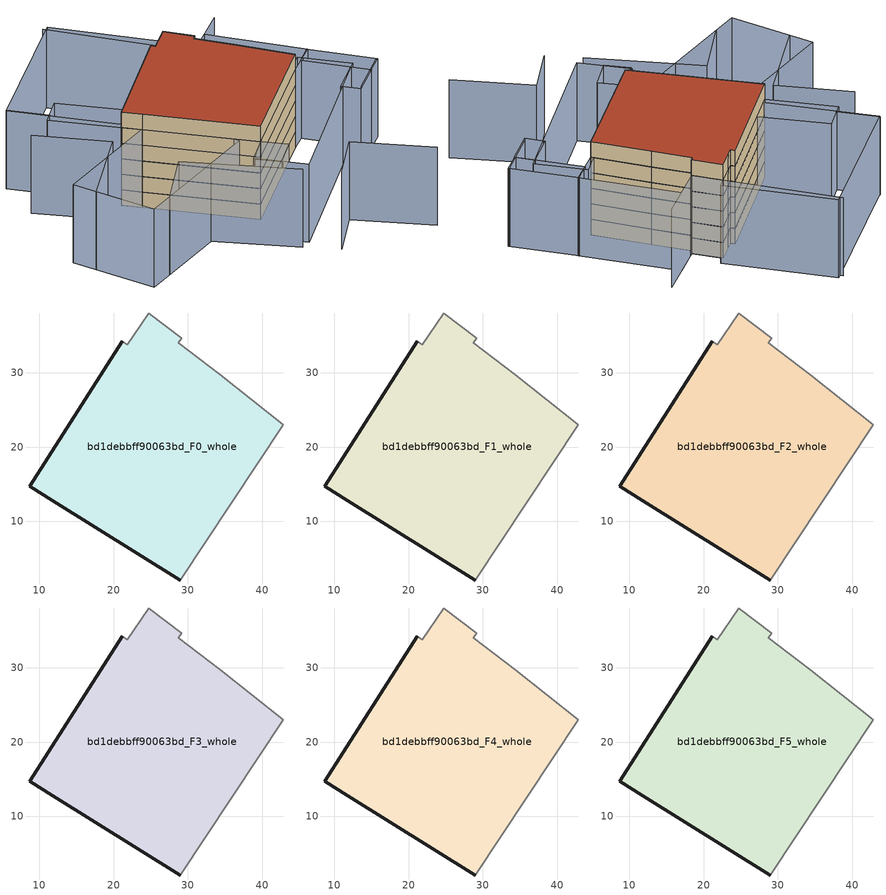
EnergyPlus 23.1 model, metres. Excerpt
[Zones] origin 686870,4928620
bd1debbff90063bd_F0_whole
 floor ground (EU_floor_Construction): 28.96,2.11 42.82,23.01 34.33,29.71 28.7,34 29.18,34.66 24.71,38.03 22.68,35.07 21.83,33.78 21.16,34.24 8.7,14.71 11.82,12.74 z0
 wall outside (EU_wall_Construction): 28.96,2.11 11.82,12.74 8.7,14.71 21.16,34.24 z0:3
 wall adiabatic (EU_wall_Construction): 21.16,34.24 21.83,33.78 22.68,35.07 24.71,38.03 29.18,34.66 28.7,34 34.33,29.71 42.82,23.01 28.96,2.11 z0:3
bd1debbff90063bd_F1_whole
 floor to bd1debbff90063bd_F0_whole (EU_floor_Construction): 28.96,2.11 42.82,23.01 34.33,29.71 28.7,34 29.17,34.66 24.71,38.03 22.67,35.07 21.83,33.78 21.15,34.24 8.7,14.71 11.82,12.74 z3
 wall outside (EU_wall_Construction): 28.96,2.11 11.82,12.74 8.7,14.71 21.16,34.24 z3:6
 wall adiabatic (EU_wall_Construction): 21.16,34.24 21.83,33.78 22.68,35.07 24.71,38.03 29.18,34.66 28.7,34 34.33,29.71 42.82,23.01 28.96,2.11 z3:6
bd1debbff90063bd_F2_whole
 floor to bd1debbff90063bd_F1_whole (EU_floor_Construction): 28.96,2.11 42.82,23.01 34.33,29.71 28.7,34 29.17,34.66 24.71,38.03 22.67,35.07 21.83,33.78 21.15,34.24 8.7,14.71 11.82,12.74 z6
 wall outside (EU_wall_Construction): 28.96,2.11 11.82,12.74 8.7,14.71 21.16,34.24 z6:9
 wall adiabatic (EU_wall_Construction): 21.16,34.24 21.83,33.78 22.68,35.07 24.71,38.03 29.18,34.66 28.7,34 34.33,29.71 42.82,23.01 28.96,2.11 z6:9
bd1debbff90063bd_F3_whole
 floor to bd1debbff90063bd_F2_whole (EU_floor_Construction): 28.96,2.11 42.82,23.01 34.33,29.71 28.7,34 29.17,34.66 24.71,38.03 22.67,35.07 21.83,33.78 21.15,34.24 8.7,14.71 11.82,12.74 z9
 wall outside (EU_wall_Construction): 28.96,2.11 11.82,12.74 8.7,14.71 21.16,34.24 z9:12
 wall adiabatic (EU_wall_Construction): 21.16,34.24 21.83,33.78 22.68,35.07 24.71,38.03 29.18,34.66 28.7,34 34.33,29.71 42.82,23.01 28.96,2.11 z9:12
bd1debbff90063bd_F4_whole
 floor to bd1debbff90063bd_F3_whole (EU_floor_Construction): 28.96,2.11 42.82,23.01 34.33,29.71 28.7,34 29.17,34.66 24.71,38.03 22.67,35.07 21.83,33.78 21.15,34.24 8.7,14.71 11.82,12.74 z12
 wall outside (EU_wall_Construction): 28.96,2.11 11.82,12.74 8.7,14.71 21.16,34.24 z12:15
 wall adiabatic (EU_wall_Construction): 21.16,34.24 21.83,33.78 22.68,35.07 24.71,38.03 29.18,34.66 28.7,34 34.33,29.71 42.82,23.01 28.96,2.11 z12:15
bd1debbff90063bd_F5_whole
 floor to bd1debbff90063bd_F4_whole (EU_floor_Construction): 28.96,2.11 42.82,23.01 34.33,29.71 28.7,34 29.17,34.66 24.71,38.03 22.67,35.07 21.83,33.78 21.15,34.24 8.7,14.71 11.82,12.74 z15
 wall outside (EU_wall_Construction): 28.96,2.11 11.82,12.74 8.7,14.71 21.16,34.24 z15:18
 wall adiabatic (EU_wall_Construction): 21.16,34.24 21.83,33.78 22.68,35.07 24.71,38.03 29.18,34.66 28.7,34 34.33,29.71 42.82,23.01 28.96,2.11 z15:18
 roof outside (EU_roof_Construction): 34.33,29.71 42.82,23.01 28.96,2.11 11.82,12.74 8.7,14.71 21.16,34.24 21.83,33.78 22.68,35.07 24.71,38.03 29.18,34.66 28.7,34 z18
shading: 8.24,-10.09 13.79,0.59 / 13.79,0.59 32.37,-9.06 / -6.35,17.47 5.68,10.64 / 5.68,10.64 -2.76,-4.24 / -7.34,26.94 -1.05,22.78 / 38.23,-11.87 42.84,-2.94 / 42.84,-2.94 56.02,-9.72 / 51.27,14.04 56.82,21.96 / 36.18,44.3 29.08,34.78 / 29.08,34.78 7.91,50.55 / 1.08,26.4 11.92,19.72 / 11.92,19.72 8.78,14.64 / 8.78,14.64 -2.05,21.32 / -2.05,21.32 1.08,26.4 / -7.41,26.74 8.8,50.87 / 8.8,50.87 25.71,39.51 / 25.71,39.51 9.5,15.38 / 9.5,15.38 -7.41,26.74 / 25.67,3.73 4.3,-13.17 / 4.3,-13.17 -5.54,-0.74 / -5.54,-0.74 15.83,16.17 / 15.83,16.17 25.67,3.73 / 28.96,2.12 33.04,-0.26 / 33.04,-0.26 30.06,-5.4 / 30.06,-5.4 25.97,-3.02 / 25.97,-3.02 28.96,2.12 / 52.63,21.87 33.96,-7.76 / 33.96,-7.76 25.93,-2.71 / 25.93,-2.71 44.6,26.93 / 44.6,26.93 52.63,21.87 / 51.87,20.74 54.8,18.69 / 54.8,18.69 50.97,13.22 / 50.97,13.22 48.04,15.27 / 48.04,15.27 51.87,20.74 / 47.03,28.9 57.02,21.82 / 57.02,21.82 54.78,18.67 / 54.78,18.67 44.8,25.75 / 44.8,25.75 47.03,28.9 / 32.71,39.63 47.16,28.8 / 47.16,28.8 42.83,23.01 / 42.83,23.01 28.37,33.84 / 28.37,33.84 32.71,39.63 z0:15
[Building]
EU S2 Campaign: North Axis=0; Terrain=City; Solar Distribution=FullExterior
[Site:Location]
Bologna: Latitude=44.5; Longitude=11.25; Time Zone=1; Elevation=37
[SizingPeriod:WeatherFileDays]
AnnualSizingPeriod: Begin Month=1; Begin Day of Month=1; End Month=12; End Day of Month=31; Day of Week for Start Day=Monday; Use Weather File Daylight Saving Period=No; Use Weather File Rain and Snow Indicators=No
[MATERIAL]
EU_InternalMass_Material: Roughness=MediumRough; Thickness=0.1; Conductivity=1; Density=1800; Specific Heat=900; Thermal Absorptance=0.9; Solar Absorptance=0.7; Visible Absorptance=0.7
[MATERIAL:NOMASS] Roughness=MediumRough; Thermal Absorptance=0.9; Solar Absorptance=0.7; Visible Absorptance=0.7
Name | Thermal Resistance
EU_wall_NoMass | 0.779417
EU_roof_NoMass | 0.435466
EU_floor_NoMass | 0.588222
[CONSTRUCTION]
EU_wall_Construction: EU_wall_NoMass
EU_roof_Construction: EU_roof_NoMass
EU_floor_Construction: EU_floor_NoMass
EU_InternalMass_Construction: EU_InternalMass_Material
[ZONE] Type=1; Multiplier=1; Ceiling Height=autocalculate; Volume=1908.76; Floor Area=autocalculate; Part of Total Floor Area=Yes
bd1debbff90063bd_F0_whole; bd1debbff90063bd_F1_whole; bd1debbff90063bd_F2_whole; bd1debbff90063bd_F3_whole; bd1debbff90063bd_F4_whole; bd1debbff90063bd_F5_whole
[INTERNALMASS] Construction=EU_InternalMass_Construction; Surface Area=636.255
Name | Zone or ZoneList
bd1debbff90063bd_F0_whole_EU_InternalMass | bd1debbff90063bd_F0_whole
bd1debbff90063bd_F1_whole_EU_InternalMass | bd1debbff90063bd_F1_whole
bd1debbff90063bd_F2_whole_EU_InternalMass | bd1debbff90063bd_F2_whole
bd1debbff90063bd_F3_whole_EU_InternalMass | bd1debbff90063bd_F3_whole
bd1debbff90063bd_F4_whole_EU_InternalMass | bd1debbff90063bd_F4_whole
bd1debbff90063bd_F5_whole_EU_InternalMass | bd1debbff90063bd_F5_whole
[OTHEREQUIPMENT] Fuel Type=Electricity; Design Level Calculation Method=Watts/Area; Power per Zone Floor Area=1; Fraction Latent=0; Fraction Radiant=0; Fraction Lost=0; Carbon Dioxide Generation Rate=0; EndUse Subcategory=EU_Step8_InternalGains
Name | Zone or ZoneList or Space or SpaceList | Schedule
EU_Step8_InternalGain_bd1debbff90063bd_F0_whole_f000 | bd1debbff90063bd_F0_whole | EU_Step8_GainSchedule_bd1debbff90063bd_F0_whole_f000
EU_Step8_InternalGain_bd1debbff90063bd_F1_whole_f000 | bd1debbff90063bd_F1_whole | EU_Step8_GainSchedule_bd1debbff90063bd_F1_whole_f000
EU_Step8_InternalGain_bd1debbff90063bd_F2_whole_f000 | bd1debbff90063bd_F2_whole | EU_Step8_GainSchedule_bd1debbff90063bd_F2_whole_f000
EU_Step8_InternalGain_bd1debbff90063bd_F3_whole_f000 | bd1debbff90063bd_F3_whole | EU_Step8_GainSchedule_bd1debbff90063bd_F3_whole_f000
EU_Step8_InternalGain_bd1debbff90063bd_F4_whole_f000 | bd1debbff90063bd_F4_whole | EU_Step8_GainSchedule_bd1debbff90063bd_F4_whole_f000
EU_Step8_InternalGain_bd1debbff90063bd_F5_whole_f000 | bd1debbff90063bd_F5_whole | EU_Step8_GainSchedule_bd1debbff90063bd_F5_whole_f000
[ZONEVENTILATION:DESIGNFLOWRATE] Schedule=EU_AlwaysOn; Design Flow Rate Calculation Method=AirChanges/Hour; Air Changes per Hour=0.712058; Ventilation Type=Natural; Fan Pressure Rise=0; Fan Total Efficiency=1; Constant Term Coefficient=1; Temperature Term Coefficient=0; Velocity Term Coefficient=0; Velocity Squared Term Coefficient=0; Minimum Indoor Temperature=-100; Maximum Indoor Temperature=100; Delta Temperature=-100; Minimum Outdoor Temperature=-100; Maximum Outdoor Temperature=100; Maximum Wind Speed=40
Name | Zone or ZoneList or Space or SpaceList
EU_ConstantAir_bd1debbff90063bd_F0_whole | bd1debbff90063bd_F0_whole
EU_ConstantAir_bd1debbff90063bd_F1_whole | bd1debbff90063bd_F1_whole
EU_ConstantAir_bd1debbff90063bd_F2_whole | bd1debbff90063bd_F2_whole
EU_ConstantAir_bd1debbff90063bd_F3_whole | bd1debbff90063bd_F3_whole
EU_ConstantAir_bd1debbff90063bd_F4_whole | bd1debbff90063bd_F4_whole
EU_ConstantAir_bd1debbff90063bd_F5_whole | bd1debbff90063bd_F5_whole
[HVACTEMPLATE:THERMOSTAT] Constant Heating Setpoint=20; Constant Cooling Setpoint=50
EU_HeatOnly_bd1debbff90063bd_F0_whole; EU_HeatOnly_bd1debbff90063bd_F1_whole; EU_HeatOnly_bd1debbff90063bd_F2_whole; EU_HeatOnly_bd1debbff90063bd_F3_whole; EU_HeatOnly_bd1debbff90063bd_F4_whole; EU_HeatOnly_bd1debbff90063bd_F5_whole
[HVACTEMPLATE:ZONE:IDEALLOADSAIRSYSTEM] System Availability Schedule=EU_AlwaysOn; Maximum Heating Supply Air Temperature=50; Minimum Cooling Supply Air Temperature=13; Maximum Heating Supply Air Humidity Ratio=0.0156; Minimum Cooling Supply Air Humidity Ratio=0.0077; Heating Limit=NoLimit; Cooling Limit=NoLimit; Heating Availability Schedule=EU_AlwaysOn; Cooling Availability Schedule=EU_CoolingOff; Dehumidification Control Type=ConstantSensibleHeatRatio; Cooling Sensible Heat Ratio=0.7; Dehumidification Setpoint=60; Humidification Control Type=None; Humidification Setpoint=30; Outdoor Air Method=None; Outdoor Air Flow Rate per Person=0.00944; Outdoor Air Flow Rate per Zone Floor Area=0; Outdoor Air Flow Rate per Zone=0; Demand Controlled Ventilation Type=None; Outdoor Air Economizer Type=NoEconomizer; Heat Recovery Type=None; Sensible Heat Recovery Effectiveness=0.7; Latent Heat Recovery Effectiveness=0.65
Name | Template Thermostat
bd1debbff90063bd_F0_whole | EU_HeatOnly_bd1debbff90063bd_F0_whole
bd1debbff90063bd_F1_whole | EU_HeatOnly_bd1debbff90063bd_F1_whole
bd1debbff90063bd_F2_whole | EU_HeatOnly_bd1debbff90063bd_F2_whole
bd1debbff90063bd_F3_whole | EU_HeatOnly_bd1debbff90063bd_F3_whole
bd1debbff90063bd_F4_whole | EU_HeatOnly_bd1debbff90063bd_F4_whole
bd1debbff90063bd_F5_whole | EU_HeatOnly_bd1debbff90063bd_F5_whole
[SIZING:ZONE] Zone Cooling Design Supply Air Temperature Input Method=SupplyAirTemperature; Zone Cooling Design Supply Air Temperature=13; Zone Heating Design Supply Air Temperature Input Method=SupplyAirTemperature; Zone Heating Design Supply Air Temperature=50; Zone Cooling Design Supply Air Humidity Ratio=0.008; Zone Heating Design Supply Air Humidity Ratio=0.008; Cooling Design Air Flow Method=DesignDay; Cooling Design Air Flow Rate=0; Cooling Minimum Air Flow per Zone Floor Area=0.000762; Cooling Minimum Air Flow=0; Cooling Minimum Air Flow Fraction=0.2; Heating Design Air Flow Method=DesignDay; Heating Design Air Flow Rate=0; Heating Maximum Air Flow per Zone Floor Area=0.002032; Heating Maximum Air Flow=0.141576; Heating Maximum Air Flow Fraction=0.3; Account for Dedicated Outdoor Air System=No; Dedicated Outdoor Air System Control Strategy=NeutralSupplyAir; Dedicated Outdoor Air Low Setpoint Temperature for Design=autosize; Dedicated Outdoor Air High Setpoint Temperature for Design=autosize; Zone Load Sizing Method=Sensible Load Only No Latent Load; Zone Latent Cooling Design Supply Air Humidity Ratio Input Method=HumidityRatioDifference; Zone Cooling Design Supply Air Humidity Ratio Difference=0.005; Zone Latent Heating Design Supply Air Humidity Ratio Input Method=HumidityRatioDifference; Zone Humidification Design Supply Air Humidity Ratio Difference=0.005
bd1debbff90063bd_F0_whole; bd1debbff90063bd_F1_whole; bd1debbff90063bd_F2_whole; bd1debbff90063bd_F3_whole; bd1debbff90063bd_F4_whole; bd1debbff90063bd_F5_whole
[SCHEDULE:CONSTANT]
Name | Hourly Value
EU_AlwaysOn | 1
EU_CoolingOff | 0
[SCHEDULE:FILE] Column Number=1; Rows to Skip at Top=0; Number of Hours of Data=8760; Column Separator=Comma; Interpolate to Timestep=No; Minutes per Item=60; Adjust Schedule for Daylight Savings=Yes
Name | File
EU_Step8_GainSchedule_bd1debbff90063bd_F0_whole_f000 | ../../schedules/bd1debbff90063bd/bd1debbff90063bd_F0_whole_f000_gain.csv
EU_Step8_GainSchedule_bd1debbff90063bd_F1_whole_f000 | ../../schedules/bd1debbff90063bd/bd1debbff90063bd_F1_whole_f000_gain.csv
EU_Step8_GainSchedule_bd1debbff90063bd_F2_whole_f000 | ../../schedules/bd1debbff90063bd/bd1debbff90063bd_F2_whole_f000_gain.csv
EU_Step8_GainSchedule_bd1debbff90063bd_F3_whole_f000 | ../../schedules/bd1debbff90063bd/bd1debbff90063bd_F3_whole_f000_gain.csv
EU_Step8_GainSchedule_bd1debbff90063bd_F4_whole_f000 | ../../schedules/bd1debbff90063bd/bd1debbff90063bd_F4_whole_f000_gain.csv
EU_Step8_GainSchedule_bd1debbff90063bd_F5_whole_f000 | ../../schedules/bd1debbff90063bd/bd1debbff90063bd_F5_whole_f000_gain.csv
